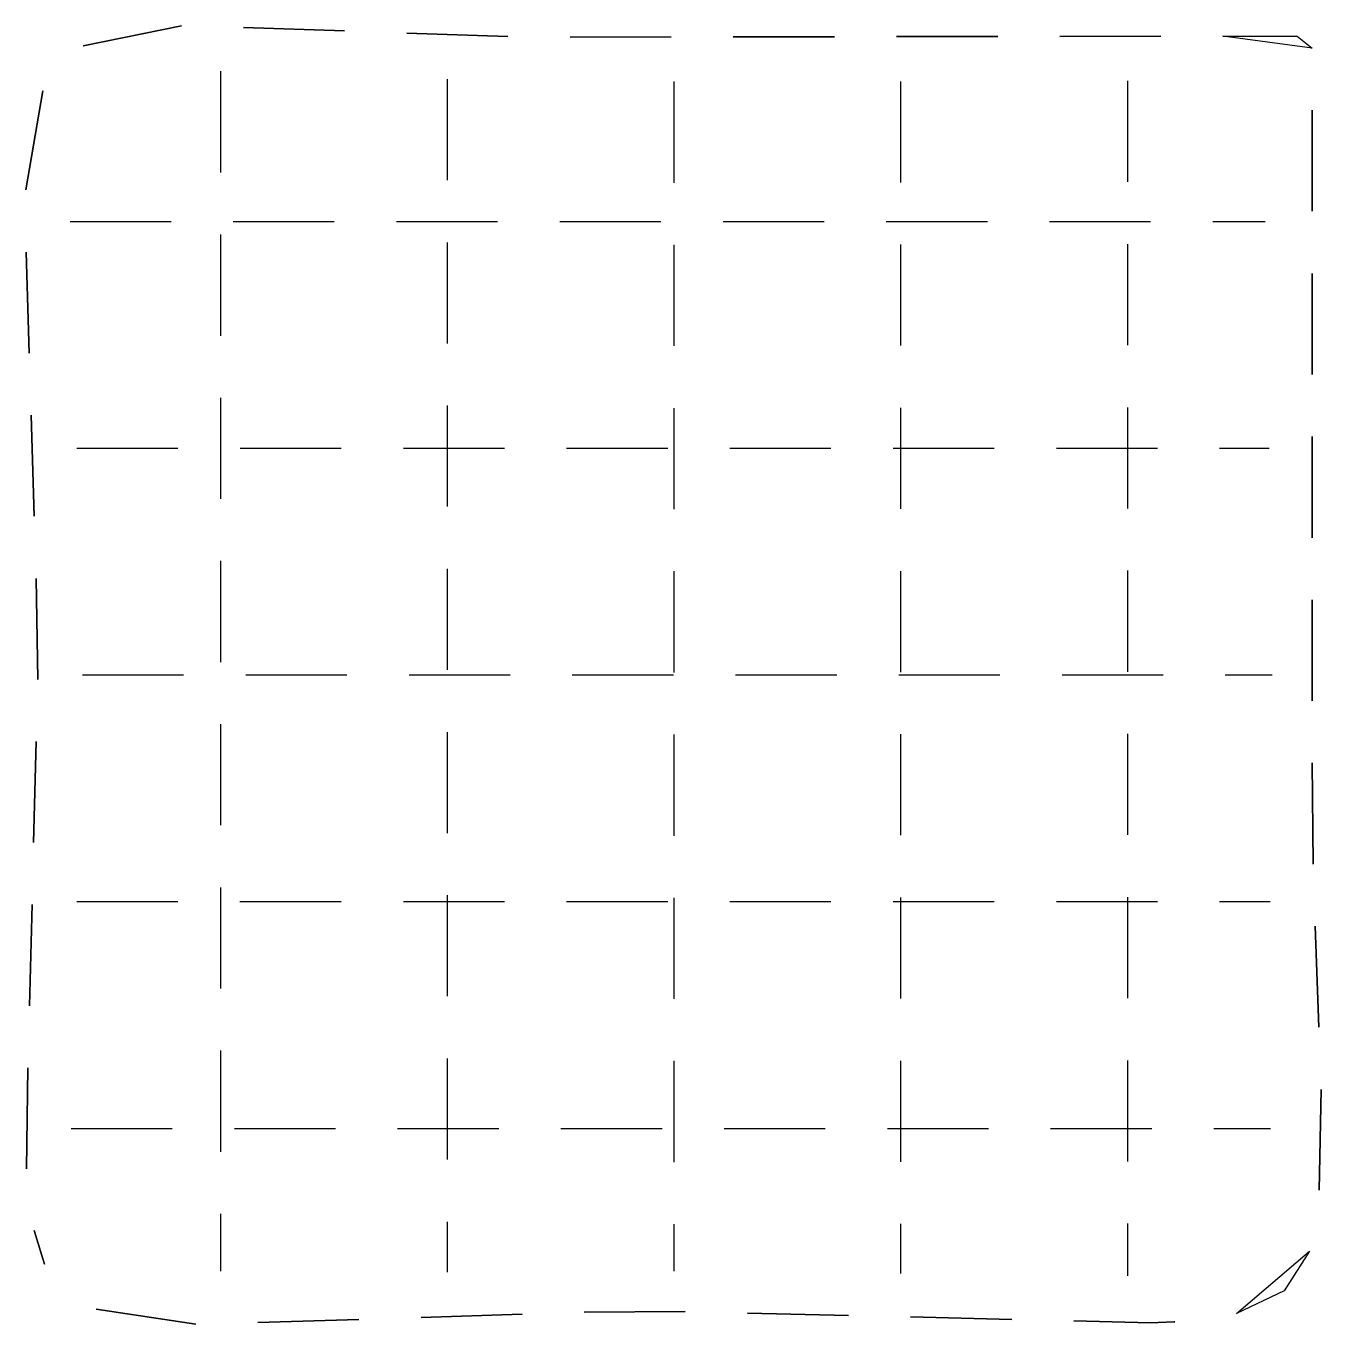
# Model space of a CAD drawing. Header units: metres. Extents: x 0.4 to 14.7, y 0.4 to 14.7.
import ezdxf

# ---------------------------------------------------------------- set-up
doc = ezdxf.new("R2010")
doc.units = ezdxf.units.M

msp = doc.modelspace()

# ---------------------------------------------------------------- linework, layer by layer
for p, q in [((2.593, 13.809), (2.593, 14.249)), ((5.093, 13.488), (5.093, 14.162)), ((7.593, 13.46), (7.593, 14.135)), ((10.093, 13.698), (10.093, 14.138)), ((12.593, 13.468), (12.593, 14.142)), ((2.593, 13.134), (2.593, 13.809)), ((10.093, 13.024), (10.093, 13.698)), ((5.093, 13.048), (5.093, 13.488)), ((7.593, 13.02), (7.593, 13.46)), ((12.593, 13.028), (12.593, 13.468)), ((2.593, 13.134), (2.593, 13.134)), ((0.931, 12.592), (1.605, 12.592)), ((0.931, 12.592), (1.605, 12.592)), ((1.605, 12.592), (2.045, 12.592)), ((2.731, 12.592), (3.171, 12.592)), ((3.171, 12.592), (3.845, 12.592)), ((4.531, 12.592), (4.971, 12.592)), ((4.971, 12.592), (5.645, 12.592)), ((6.33, 12.592), (6.473, 12.592)), ((6.473, 12.592), (7.445, 12.592)), ((8.131, 12.592), (8.805, 12.592)), ((8.805, 12.592), (9.245, 12.592)), ((9.931, 12.592), (10.605, 12.592)), ((10.605, 12.592), (11.045, 12.592)), ((11.73, 12.592), (12.028, 12.592)), ((12.028, 12.592), (12.845, 12.592)), ((13.53, 12.592), (13.531, 12.592)), ((13.531, 12.592), (13.768, 12.592)), ((13.768, 12.592), (13.79, 12.592)), ((13.79, 12.592), (14.11, 12.592)), ((2.593, 11.48), (2.593, 12.449)), ((5.093, 11.308), (5.093, 12.362)), ((7.593, 11.66), (7.593, 12.335)), ((10.093, 11.664), (10.093, 12.338)), ((12.593, 11.668), (12.593, 12.342)), ((7.593, 11.22), (7.593, 11.66)), ((10.093, 11.224), (10.093, 11.664)), ((12.593, 11.228), (12.593, 11.668)), ((2.593, 11.334), (2.593, 11.48)), ((2.593, 11.333), (2.593, 11.334)), ((5.093, 11.247), (5.093, 11.308)), ((2.593, 10.209), (2.593, 10.649)), ((5.093, 9.888), (5.093, 10.562)), ((7.593, 10.095), (7.593, 10.535)), ((10.093, 10.098), (10.093, 10.538)), ((12.593, 10.102), (12.593, 10.542)), ((2.593, 9.534), (2.593, 10.209)), ((1.006, 10.092), (1.314, 10.092)), ((1.006, 10.092), (1.314, 10.092)), ((1.314, 10.092), (2.121, 10.092)), ((2.806, 10.092), (2.938, 10.092)), ((2.938, 10.092), (3.639, 10.092)), ((3.639, 10.092), (3.921, 10.092)), ((4.607, 10.092), (5.281, 10.092)), ((5.281, 10.092), (5.721, 10.092)), ((6.406, 10.092), (6.578, 10.092)), ((6.578, 10.092), (7.521, 10.092)), ((7.593, 9.42), (7.593, 10.095)), ((8.206, 10.092), (8.336, 10.092)), ((8.336, 10.092), (9.321, 10.092)), ((10.007, 10.092), (10.447, 10.092)), ((10.093, 9.424), (10.093, 10.098)), ((10.447, 10.092), (11.121, 10.092)), ((11.807, 10.092), (12.481, 10.092)), ((12.481, 10.092), (12.921, 10.092)), ((12.593, 9.428), (12.593, 10.102)), ((13.606, 10.092), (13.74, 10.092)), ((13.74, 10.092), (14.152, 10.092)), ((5.093, 9.448), (5.093, 9.888)), ((2.593, 9.534), (2.593, 9.534)), ((2.593, 7.852), (2.593, 8.849)), ((5.093, 7.914), (5.093, 8.762)), ((7.593, 8.06), (7.593, 8.735)), ((10.093, 7.921), (10.093, 8.738)), ((12.593, 8.132), (12.593, 8.742)), ((7.593, 7.62), (7.593, 8.06)), ((12.593, 7.627), (12.593, 8.132)), ((5.093, 7.647), (5.093, 7.914)), ((10.093, 7.623), (10.093, 7.921)), ((2.593, 7.734), (2.593, 7.852)), ((1.068, 7.592), (1.291, 7.592)), ((1.068, 7.592), (1.291, 7.592)), ((1.291, 7.592), (2.184, 7.592)), ((2.868, 7.592), (2.869, 7.592)), ((2.869, 7.592), (2.978, 7.592)), ((2.978, 7.592), (3.667, 7.592)), ((3.667, 7.592), (3.984, 7.592)), ((4.669, 7.592), (4.669, 7.592)), ((4.669, 7.592), (5.344, 7.592)), ((5.344, 7.592), (5.784, 7.592)), ((6.468, 7.592), (6.469, 7.592)), ((6.469, 7.592), (6.514, 7.592)), ((6.514, 7.592), (7.584, 7.592)), ((8.268, 7.592), (8.819, 7.592)), ((8.819, 7.592), (9.384, 7.592)), ((10.069, 7.592), (10.069, 7.592)), ((10.069, 7.592), (10.744, 7.592)), ((10.744, 7.592), (11.184, 7.592)), ((11.869, 7.592), (11.869, 7.592)), ((11.869, 7.592), (12.544, 7.592)), ((12.544, 7.592), (12.984, 7.592)), ((13.668, 7.592), (13.713, 7.592)), ((13.713, 7.592), (14.187, 7.592)), ((2.593, 6.172), (2.593, 7.049)), ((5.093, 6.328), (5.093, 6.962)), ((7.593, 6.326), (7.593, 6.935)), ((10.093, 6.264), (10.093, 6.938)), ((12.593, 6.326), (12.593, 6.942)), ((5.093, 5.847), (5.093, 6.328)), ((7.593, 5.819), (7.593, 6.326)), ((12.593, 5.827), (12.593, 6.326)), ((2.593, 5.934), (2.593, 6.172)), ((10.093, 5.824), (10.093, 6.264)), ((2.593, 4.573), (2.593, 5.249)), ((5.093, 4.849), (5.093, 5.162)), ((1.005, 5.092), (1.313, 5.092)), ((1.005, 5.092), (1.313, 5.092)), ((1.313, 5.092), (2.121, 5.092)), ((2.805, 5.092), (2.937, 5.092)), ((2.937, 5.092), (3.639, 5.092)), ((3.639, 5.092), (3.921, 5.092)), ((4.606, 5.092), (5.046, 5.092)), ((5.046, 5.092), (5.721, 5.092)), ((6.405, 5.092), (6.578, 5.092)), ((6.578, 5.092), (7.521, 5.092)), ((7.593, 4.695), (7.593, 5.135)), ((8.205, 5.092), (8.804, 5.092)), ((8.804, 5.092), (9.321, 5.092)), ((10.006, 5.092), (10.446, 5.092)), ((10.093, 4.506), (10.093, 5.138)), ((10.446, 5.092), (11.121, 5.092)), ((11.806, 5.092), (12.481, 5.092)), ((12.481, 5.092), (12.921, 5.092)), ((12.593, 4.84), (12.593, 5.142)), ((13.606, 5.092), (13.606, 5.092)), ((13.606, 5.092), (14.163, 5.092)), ((5.093, 4.174), (5.093, 4.849)), ((12.593, 4.186), (12.593, 4.84)), ((7.593, 4.02), (7.593, 4.695)), ((2.593, 4.133), (2.593, 4.573)), ((10.093, 4.024), (10.093, 4.506)), ((5.093, 4.048), (5.093, 4.174)), ((12.593, 4.027), (12.593, 4.186)), ((2.593, 3.037), (2.593, 3.449)), ((5.093, 2.688), (5.093, 3.362)), ((7.593, 2.66), (7.593, 3.335)), ((10.093, 2.664), (10.093, 3.338)), ((12.593, 2.668), (12.593, 3.342)), ((2.593, 2.334), (2.593, 3.037)), ((0.943, 2.592), (0.943, 2.592)), ((0.943, 2.592), (0.943, 2.592)), ((0.943, 2.592), (1.618, 2.592)), ((1.618, 2.592), (2.058, 2.592)), ((2.743, 2.592), (2.743, 2.592)), ((2.743, 2.592), (3.418, 2.592)), ((3.418, 2.592), (3.858, 2.592)), ((4.543, 2.592), (4.543, 2.592)), ((4.543, 2.592), (5.218, 2.592)), ((5.093, 2.248), (5.093, 2.688)), ((5.218, 2.592), (5.658, 2.592)), ((6.342, 2.592), (6.343, 2.592)), ((6.343, 2.592), (6.496, 2.592)), ((6.496, 2.592), (7.458, 2.592)), ((7.593, 2.22), (7.593, 2.66)), ((8.143, 2.592), (8.143, 2.592)), ((8.143, 2.592), (8.818, 2.592)), ((8.818, 2.592), (9.258, 2.592)), ((9.943, 2.592), (9.943, 2.592)), ((9.943, 2.592), (10.618, 2.592)), ((10.093, 2.224), (10.093, 2.664)), ((10.618, 2.592), (11.058, 2.592)), ((11.742, 2.592), (12.369, 2.592)), ((12.369, 2.592), (12.858, 2.592)), ((12.593, 2.228), (12.593, 2.668)), ((13.542, 2.592), (13.784, 2.592)), ((13.784, 2.592), (14.168, 2.592)), ((2.593, 2.334), (2.593, 2.334)), ((2.593, 1.017), (2.593, 1.649)), ((2.593, 1.017), (2.593, 1.649)), ((5.093, 1.005), (5.093, 1.562)), ((5.093, 1.005), (5.093, 1.562)), ((7.593, 1.016), (7.593, 1.535)), ((7.593, 1.016), (7.593, 1.535)), ((10.093, 0.991), (10.093, 1.538)), ((10.093, 0.991), (10.093, 1.538)), ((12.593, 0.967), (12.593, 1.542)), ((12.593, 0.967), (12.593, 1.542))]:
    msp.add_line(p, q)
for points in [[(1.077, 14.53), (2.161, 14.749)], [(2.845, 14.733), (3.959, 14.694)], [(4.644, 14.67), (5.758, 14.631)], [(6.444, 14.626), (7.559, 14.627)], [(8.243, 14.628), (9.359, 14.63)], [(10.043, 14.631), (11.159, 14.633)], [(11.843, 14.634), (12.958, 14.635)], [(13.643, 14.636), (14.462, 14.637), (14.626, 14.505)], [(0.445, 12.94), (0.632, 14.033)], [(14.626, 13.821), (14.626, 12.706)], [(0.482, 11.141), (0.448, 12.255)], [(14.626, 12.02), (14.626, 10.906)], [(0.537, 9.342), (0.503, 10.457)], [(14.626, 10.221), (14.626, 9.105)], [(0.575, 7.542), (0.558, 8.657)], [(14.626, 8.42), (14.626, 7.305)], [(0.53, 5.743), (0.558, 6.858)], [(14.626, 6.621), (14.637, 5.505)], [(0.485, 3.943), (0.513, 5.059)], [(14.661, 4.821), (14.7, 3.707)], [(0.45, 2.145), (0.467, 3.259)], [(14.724, 3.022), (14.705, 1.91)], [(0.651, 1.095), (0.535, 1.465)], [(14.597, 1.237), (14.317, 0.8), (13.791, 0.55)], [(2.318, 0.434), (1.22, 0.598)], [(2.318, 0.434), (1.22, 0.598)], [(4.116, 0.485), (3.002, 0.45)], [(5.916, 0.542), (4.801, 0.507)], [(7.715, 0.572), (6.6, 0.564)], [(9.514, 0.529), (8.399, 0.555)], [(11.314, 0.485), (10.199, 0.512)], [(12.845, 0.449), (11.999, 0.469)], [(13.103, 0.457), (12.845, 0.449)], [(13.113, 0.457), (13.103, 0.457)]]:
    msp.add_lwpolyline(points, close=True)

doc.saveas('drawing.dxf')
